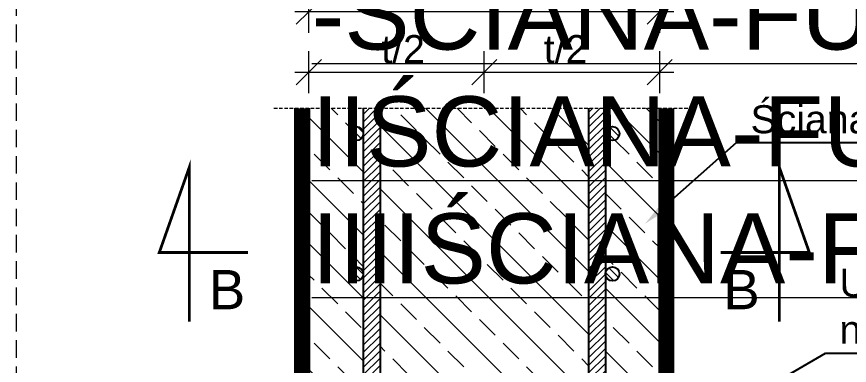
# Model space of a CAD drawing. Header units: millimetres. Extents: x 647 to 146539, y -131215 to 59.
# Drawn here: x 107232 to 107826, y -7838 to -7590 of the extents above; entities that cross this region are included whole.
import ezdxf
from ezdxf import colors
from ezdxf.entities.mleader import LeaderData, LeaderLine
from ezdxf.enums import TextEntityAlignment as Align
from ezdxf.math import Vec2, Vec3

# ---------------------------------------------------------------- set-up
doc = ezdxf.new("R2010")
doc.units = ezdxf.units.MM
doc.linetypes.add('DASHED', pattern=[0.75, 0.5, -0.25])
doc.layers.get('Defpoints').update_dxf_attribs({"color": 2, "lineweight": 50})
for name, color, linetype, lineweight in [('G-Bloki', 221, 'Continuous', 5), ('G-Cienka', 4, 'Continuous', 9), ('G-Elementy konstrukcyjne', 1, 'Continuous', 40), ('G-Kreskowanie', 9, 'Continuous', 5), ('G-Opisy', 2, 'Continuous', 18), ('G-Przerywana', 8, 'DASHED', 15), ('G-Wymiary', 4, 'Continuous', 9)]:
    doc.layers.add(name, color=color, linetype=linetype, lineweight=lineweight)
doc.layers.add('G-Prety', color=1, linetype='Continuous')
doc.styles.add('Arial-GG', font='arial.ttf')
doc.dimstyles.new('W-1 do 10-GG mm', dxfattribs={"dimscale": 10, "dimtxt": 2, "dimasz": 1.8, "dimexe": 1.5, "dimexo": 0, "dimgap": 0.6, "dimtad": 1, "dimdec": 1, "dimrnd": 1, "dimtxsty": 'Arial-GG', "dimblk": 'OBLIQUE', "dimcen": 0, "dimdle": 1, "dimclrd": 4, "dimclre": 4, "dimclrt": 7, "dimadec": 1, "dimazin": 0, "dimtfac": 1, "dimtdec": 1, "dimtix": 1, "dimtmove": 0, "dimatfit": 2, "dimfxl": 1.5, "dimfxlon": 1, "dimlwd": -1, "dimlwe": -1, "dimarcsym": 0})
pattern_1 = [(45, (-1495599.251, 747676.936), (-2.6516504294, 2.6516504294), [])]
pattern_2 = [(135, (103667.018, -8378.046), (-22.45064, -22.45064), []), (135, (103667.018, -8355.596), (-22.45064, -22.45064), [15.875, -7.9375])]
pattern_3 = [(135, (103667.018, -8378.046), (-2.80633, -2.80633), [])]

# ---------------------------------------------------------------- blocks, each defined once
blk = doc.blocks.new('*U827')
at = {"const_width": 20, "elevation": 20}
blk.add_lwpolyline([(0, -1101.1), (0, 0), (214.4, -609), (-417.3, -609)], dxfattribs=at)
at = {"style": 'Arial-GG'}
blk.add_attdef('OZNACZENIE_PRZEKROJU', text='', height=280, dxfattribs=at).set_placement((-269.2, -873.3), align=Align.MIDDLE_CENTER)
blk = doc.blocks.new('_Oblique')
at = {"color": 0, "linetype": 'ByBlock', "lineweight": -2}
blk.add_line((-0.5, -0.5), (0.5, 0.5), dxfattribs=at)
blk = doc.blocks.new('*D969')
at = {"layer": 'Defpoints', "color": 0, "ltscale": 0.8, "transparency": 16777216}
for p in [(107690.72, -7629.22), (107565.72, -7654.93), (107690.72, -7667.43)]:
    blk.add_point(p, dxfattribs=at)
at = {"layer": 'G-Wymiary', "color": 4, "ltscale": 0.8, "transparency": 16777216}
for p, q in [((107565.72, -7644.22), (107565.72, -7614.22)), ((107690.72, -7644.22), (107690.72, -7614.22)), ((107555.72, -7629.22), (107700.72, -7629.22))]:
    blk.add_line(p, q, dxfattribs=at)
at = {"layer": 'G-Wymiary', "color": 4, "ltscale": 0.8, "transparency": 16777216, "xscale": 18, "yscale": 18, "zscale": 18, "rotation": 180}
blk.add_blockref('_Oblique', (107565.72, -7629.22), dxfattribs=at)
at = {"layer": 'G-Wymiary', "color": 4, "ltscale": 0.8, "transparency": 16777216, "xscale": 18, "yscale": 18, "zscale": 18}
blk.add_blockref('_Oblique', (107690.72, -7629.22), dxfattribs=at)
at = {"layer": 'G-Wymiary', "color": 7, "ltscale": 0.8, "transparency": 16777216, "insert": (107623.64, -7612.88), "char_height": 20, "attachment_point": 5, "style": 'Arial-GG'}
blk.add_mtext('t/2', dxfattribs=at)
blk = doc.blocks.new('*D970')
at = {"layer": 'Defpoints', "color": 0, "ltscale": 0.8, "transparency": 16777216}
for p in [(107690.72, -7586.06), (107440.72, -7667.43), (107690.72, -7667.43)]:
    blk.add_point(p, dxfattribs=at)
at = {"layer": 'G-Wymiary', "color": 4, "ltscale": 0.8, "transparency": 16777216}
for p, q in [((107440.72, -7601.06), (107440.72, -7571.06)), ((107690.72, -7601.06), (107690.72, -7571.06)), ((107430.72, -7586.06), (107700.72, -7586.06))]:
    blk.add_line(p, q, dxfattribs=at)
at = {"layer": 'G-Wymiary', "color": 4, "ltscale": 0.8, "transparency": 16777216, "xscale": 18, "yscale": 18, "zscale": 18, "rotation": 180}
blk.add_blockref('_Oblique', (107440.72, -7586.06), dxfattribs=at)
at = {"layer": 'G-Wymiary', "color": 4, "ltscale": 0.8, "transparency": 16777216, "xscale": 18, "yscale": 18, "zscale": 18}
blk.add_blockref('_Oblique', (107690.72, -7586.06), dxfattribs=at)
at = {"layer": 'G-Wymiary', "color": 7, "ltscale": 0.8, "transparency": 16777216, "insert": (107565.72, -7550.45), "char_height": 20, "attachment_point": 5, "style": 'Arial-GG'}
blk.add_mtext('t - wymiar zgodny z \\Pprojektem wykonawczym', dxfattribs=at)
blk = doc.blocks.new('*D971')
at = {"layer": 'Defpoints', "color": 0, "ltscale": 0.8, "transparency": 16777216}
for p in [(107565.72, -7629.22), (107565.72, -7654.93), (107440.72, -7667.43)]:
    blk.add_point(p, dxfattribs=at)
at = {"layer": 'G-Wymiary', "color": 4, "ltscale": 0.8, "transparency": 16777216}
for p, q in [((107440.72, -7644.22), (107440.72, -7614.22)), ((107565.72, -7644.22), (107565.72, -7614.22)), ((107430.72, -7629.22), (107575.72, -7629.22))]:
    blk.add_line(p, q, dxfattribs=at)
at = {"layer": 'G-Wymiary', "color": 4, "ltscale": 0.8, "transparency": 16777216, "xscale": 18, "yscale": 18, "zscale": 18, "rotation": 180}
blk.add_blockref('_Oblique', (107440.72, -7629.22), dxfattribs=at)
at = {"layer": 'G-Wymiary', "color": 4, "ltscale": 0.8, "transparency": 16777216, "xscale": 18, "yscale": 18, "zscale": 18}
blk.add_blockref('_Oblique', (107565.72, -7629.22), dxfattribs=at)
at = {"layer": 'G-Wymiary', "color": 7, "ltscale": 0.8, "transparency": 16777216, "insert": (107507.83, -7612.88), "char_height": 20, "attachment_point": 5, "style": 'Arial-GG'}
blk.add_mtext('t/2', dxfattribs=at)

msp = doc.modelspace()

# ---------------------------------------------------------------- hatches: boundary and pattern name
at = {"layer": 'G-Kreskowanie'}
h = msp.add_hatch(dxfattribs=at)
h.set_pattern_fill('ANSI33', color=256, scale=5, angle=90, style=0)
h.set_pattern_definition(pattern_2)
h.paths.add_polyline_path([(107440.72, -7654.93), (107479.41, -7654.93), (107479.41, -7673.01, 1), (107469.41, -7673.01, 1), (107479.41, -7673.01), (107479.41, -7773.01, 1), (107469.41, -7773.01, 1), (107479.41, -7773.01), (107479.41, -7873.01, 1), (107469.41, -7873.01, 1), (107479.41, -7873.01), (107479.41, -7947.27), (107440.72, -7947.27)])
at = {"layer": 'G-Kreskowanie', "linetype": 'ByBlock'}
h = msp.add_hatch(dxfattribs=at)
h.set_pattern_fill('ANSI31', color=256, scale=30)
h.set_pattern_definition(pattern_1)
h.paths.add_polyline_path([(107491.41, -7654.93), (107479.41, -7654.93), (107479.41, -7947.27), (107491.41, -7947.27)])
at = {"layer": 'G-Kreskowanie'}
h = msp.add_hatch(dxfattribs=at)
h.set_pattern_fill('ANSI33', color=256, scale=5, angle=90, style=0)
h.set_pattern_definition(pattern_2)
h.paths.add_polyline_path([(107491.41, -7654.93), (107640.03, -7654.93), (107640.03, -7947.27), (107612.22, -7947.27), (107612.22, -7929.27), (107589.22, -7929.27), (107589.22, -7947.27), (107580.88, -7947.27, 0.75445), (107491.41, -7921.72)])
h.paths.add_polyline_path([(107586.7, -7930.27), (107586.7, -7926.27), (107597.2, -7926.27), (107597.9, -7926.27, -0.414198), (107598.9, -7927.27), (107587.7, -7927.27), (107587.7, -7930.27)], flags=16)
at = {"layer": 'G-Kreskowanie', "linetype": 'ByBlock'}
h = msp.add_hatch(dxfattribs=at)
h.set_pattern_fill('ANSI31', color=256, scale=30)
h.set_pattern_definition(pattern_1)
h.paths.add_polyline_path([(107652.03, -7654.93), (107640.03, -7654.93), (107640.03, -7947.27), (107652.03, -7947.27)])
at = {"layer": 'G-Kreskowanie'}
h = msp.add_hatch(dxfattribs=at)
h.set_pattern_fill('ANSI33', color=256, scale=5, angle=90, style=0)
h.set_pattern_definition(pattern_2)
h.paths.add_polyline_path([(107652.03, -7654.93), (107690.72, -7654.93), (107690.72, -7895.89), (107652.03, -7917.67), (107652.03, -7873.01, 1), (107662.03, -7873.01, 1), (107652.03, -7873.01), (107652.03, -7773.01, 1), (107662.03, -7773.01, 1), (107652.03, -7773.01), (107652.03, -7673.01, 1), (107662.03, -7673.01, 1), (107652.03, -7673.01)])
at = {"layer": 'G-Kreskowanie', "linetype": 'ByBlock', "ltscale": 2}
h = msp.add_hatch(dxfattribs=at)
h.set_pattern_fill('ANSI31', color=256, scale=1.25, angle=90)
h.set_pattern_definition(pattern_3)
h.paths.add_polyline_path([(107474.41, -7668.01, -1), (107474.41, -7678.01, -1)])
h = msp.add_hatch(dxfattribs=at)
h.set_pattern_fill('ANSI31', color=256, scale=1.25, angle=90)
h.set_pattern_definition(pattern_3)
h.paths.add_polyline_path([(107657.03, -7668.01, 1), (107657.03, -7678.01, 1)])
h = msp.add_hatch(dxfattribs=at)
h.set_pattern_fill('ANSI31', color=256, scale=1.25, angle=90)
h.set_pattern_definition(pattern_3)
h.paths.add_polyline_path([(107474.41, -7768.01, -1), (107474.41, -7778.01, -1)])
h = msp.add_hatch(dxfattribs=at)
h.set_pattern_fill('ANSI31', color=256, scale=1.25, angle=90)
h.set_pattern_definition(pattern_3)
h.paths.add_polyline_path([(107657.03, -7768.01, 1), (107657.03, -7778.01, 1)])

# ---------------------------------------------------------------- linework, layer by layer
at = {"layer": 'G-Elementy konstrukcyjne', "ltscale": 2}
for p, q in [((107440.72, -7654.93), (107440.72, -7947.27)), ((107690.72, -7654.93), (107690.72, -7947.27))]:
    msp.add_line(p, q, dxfattribs=at)
at = {"layer": 'G-Kreskowanie', "ltscale": 2}
for points in [[(107378.69, -7937.27), (107430.72, -7937.27), (107430.72, -7654.93)], [(107752.74, -7937.27), (107700.72, -7937.27), (107700.72, -7654.93)]]:
    msp.add_lwpolyline(points, dxfattribs=at)
at = {"layer": 'G-Prety', "ltscale": 100}
for p, q in [((107479.41, -7654.93), (107479.41, -7997.27)), ((107491.41, -7654.93), (107491.41, -7997.27)), ((107640.03, -7654.93), (107640.03, -7997.27)), ((107652.03, -7654.93), (107652.03, -7997.27))]:
    msp.add_line(p, q, dxfattribs=at)
for centre in [(107474.41, -7673.01), (107657.03, -7673.01), (107474.41, -7773.01), (107657.03, -7773.01)]:
    msp.add_circle(centre, 5, dxfattribs=at)
at = {"layer": 'G-Przerywana', "ltscale": 25}
msp.add_lwpolyline([(107232.37, -5981.49), (109067.8, -5981.49), (109067.8, -8751.49), (107232.37, -8751.49)], close=True, dxfattribs=at)
at = {"layer": 'G-Przerywana', "ltscale": 7}
for points in [[(107378.69, -7942.27, 10, 10, 0), (107435.72, -7942.27, 10, 10, 0), (107435.72, -7654.93, 0, 0, 0)], [(107752.74, -7942.27, 10, 10, 0), (107695.72, -7942.27, 10, 10, 0), (107695.72, -7654.93, 0, 0, 0)]]:
    msp.add_lwpolyline(points, format="xyseb", dxfattribs=at)
at = {"layer": 'G-Przerywana', "ltscale": 5}
msp.add_lwpolyline([(107415.72, -7654.93), (107710.72, -7654.93)], dxfattribs=at)

# ---------------------------------------------------------------- block references
at = {"layer": 'G-Bloki'}
ref = msp.add_blockref('*U827', (107355.47, -7696.87, -2), dxfattribs=dict(at, xscale=-0.1, yscale=0.1, zscale=0.1, rotation=359.9999999999999))
ref.add_attrib('OZNACZENIE_PRZEKROJU', 'B', dxfattribs={"layer": '0', "height": 28, "style": 'Arial-GG'}).set_placement((107382.28, -7784.21, -2), align=Align.MIDDLE_CENTER)
at = {"layer": 'G-Bloki', "xscale": 0.1, "yscale": 0.1, "zscale": 0.1}
msp.add_blockref('*U827', (107775.97, -7696.87, -2), dxfattribs=at).add_auto_attribs({'OZNACZENIE_PRZEKROJU': 'B'})

# ---------------------------------------------------------------- texts
at = {"layer": 'G-Opisy', "insert": (107442.66, -7229.67), "char_height": 50, "width": 1594.8496, "attachment_point": 1, "style": 'Arial-GG'}
msp.add_mtext('{\\fArial|b0|i0|c0|p34;\\W2.15640; }{\\LDETAL USZCZELNIENIA STYKUUSZCZELNIENIA STYKU }{\\fArial|b0|i0|c0|p34;\\W2.15640; }{\\LPOZIOMEGOUSZCZELNIENIA STYKUSTYKU }{\\fArial|b0|i0|c0|p34;\\W2.15640; }{\\LPOZIOMEGO "ŚCIANA-FUNDAMENT" -ŚCIANA-FUNDAMENT" - }{\\fArial|b0|i0|c0|p34;\\W2.15640; }{\\LWARIANT IIŚCIANA-FUNDAMENT" - WARIANT IIIIŚCIANA-FUNDAMENT" - WARIANT II}', dxfattribs=at)

# ---------------------------------------------------------------- dimensions: what is measured, and where the dimension line sits
at = {"layer": 'G-Wymiary', "ltscale": 0.8}
for base, p1, p2, text, picture, middle in [((107690.72, -7586.06), (107440.72, -7667.43), (107690.72, -7667.43), 't - wymiar zgodny z \\Pprojektem wykonawczym', '*D970', (107565.72, -7586.06)), ((107565.72, -7629.22), (107440.72, -7667.43), (107565.72, -7654.93), 't/2', '*D971', (107507.83, -7629.22)), ((107690.72, -7629.22), (107565.72, -7654.93), (107690.72, -7667.43), 't/2', '*D969', (107623.64, -7629.22))]:
    dim = msp.add_linear_dim(base=base, p1=p1, p2=p2, text=text, dimstyle='W-1 do 10-GG mm', override={"dimblk": 'Oblique'}, dxfattribs=at)
    dim.commit()
    dim.dimension.update_dxf_attribs({"geometry": picture, "text_midpoint": middle, "dimtype": 160})

# ---------------------------------------------------------------- leaders
at = {"layer": 'G-Cienka', "ltscale": 0.8}
ml = msp.add_multileader_mtext('Standard', dxfattribs=at)
ml.set_content('Ściana żelbetowa', color=2, style='Arial-GG')
ml.set_leader_properties(color=4)
ml.build(insert=Vec2(0, 0))
ml.multileader.update_dxf_attribs({"text_left_attachment_type": 5, "text_right_attachment_type": 5, "dogleg_length": 10, "arrow_head_size": 20})
ctx = ml.context
ctx.base_point, ctx.char_height, ctx.arrow_head_size, ctx.landing_gap_size, ctx.plane_origin = Vec3(107750.49, -7679.4), 20, 20, 5, Vec3(107496.16, -7731.7)
ctx.left_attachment, ctx.right_attachment = 5, 5
notes = []
notes.append((ctx, [(0, (1, 1, 0), (107745.49, -7679.4), (1, 0), 5, [(0, [(107680.2, -7737.3)], 0, [])])]))
ctx.mtext.insert, ctx.mtext.defined_height, ctx.mtext.line_spacing_style, ctx.mtext.flow_direction = Vec3(107755.49, -7652.74), 60, 2, 5
ml = msp.add_multileader_mtext('Standard', dxfattribs=at)
ml.set_content('{\\fArial|b0|i0|c0|p34;Uszczelniająca taśma pęczeniejąca\\Pnp. FORBENT typ G 10x20}', color=2, style='Arial-GG')
ml.set_leader_properties(color=4)
ml.build(insert=Vec2(0, 0))
ml.multileader.update_dxf_attribs({"text_left_attachment_type": 5, "text_right_attachment_type": 5, "dogleg_length": 10, "arrow_head_size": 20})
ctx = ml.context
ctx.base_point, ctx.char_height, ctx.arrow_head_size, ctx.landing_gap_size, ctx.plane_origin = Vec3(107813.88, -7829.37), 20, 20, 5, Vec3(107559.55, -7881.66)
ctx.left_attachment, ctx.right_attachment = 5, 5
notes.append((ctx, [(0, (1, 1, 0), (107808.88, -7829.37), (1, 0), 5, [(0, [(107612.22, -7943.85)], 0, [])])]))
ctx.mtext.insert, ctx.mtext.defined_height, ctx.mtext.line_spacing_style, ctx.mtext.flow_direction = Vec3(107818.88, -7769.37), 60, 2, 5
for ctx, leaders in notes:
    for number, flags, end, landing, length, lines in leaders:
        leader = LeaderData()
        leader.index, (leader.has_last_leader_line, leader.has_dogleg_vector, leader.attachment_direction) = number, flags
        leader.last_leader_point, leader.dogleg_vector, leader.dogleg_length = Vec3(end), Vec3(landing), length
        for number, points, colour, breaks in lines:
            line = LeaderLine()
            line.index, line.vertices, line.color, line.breaks = number, Vec3.list(points), colors.encode_raw_color(colour), breaks
            leader.lines.append(line)
        ctx.leaders.append(leader)

doc.saveas('drawing.dxf')
